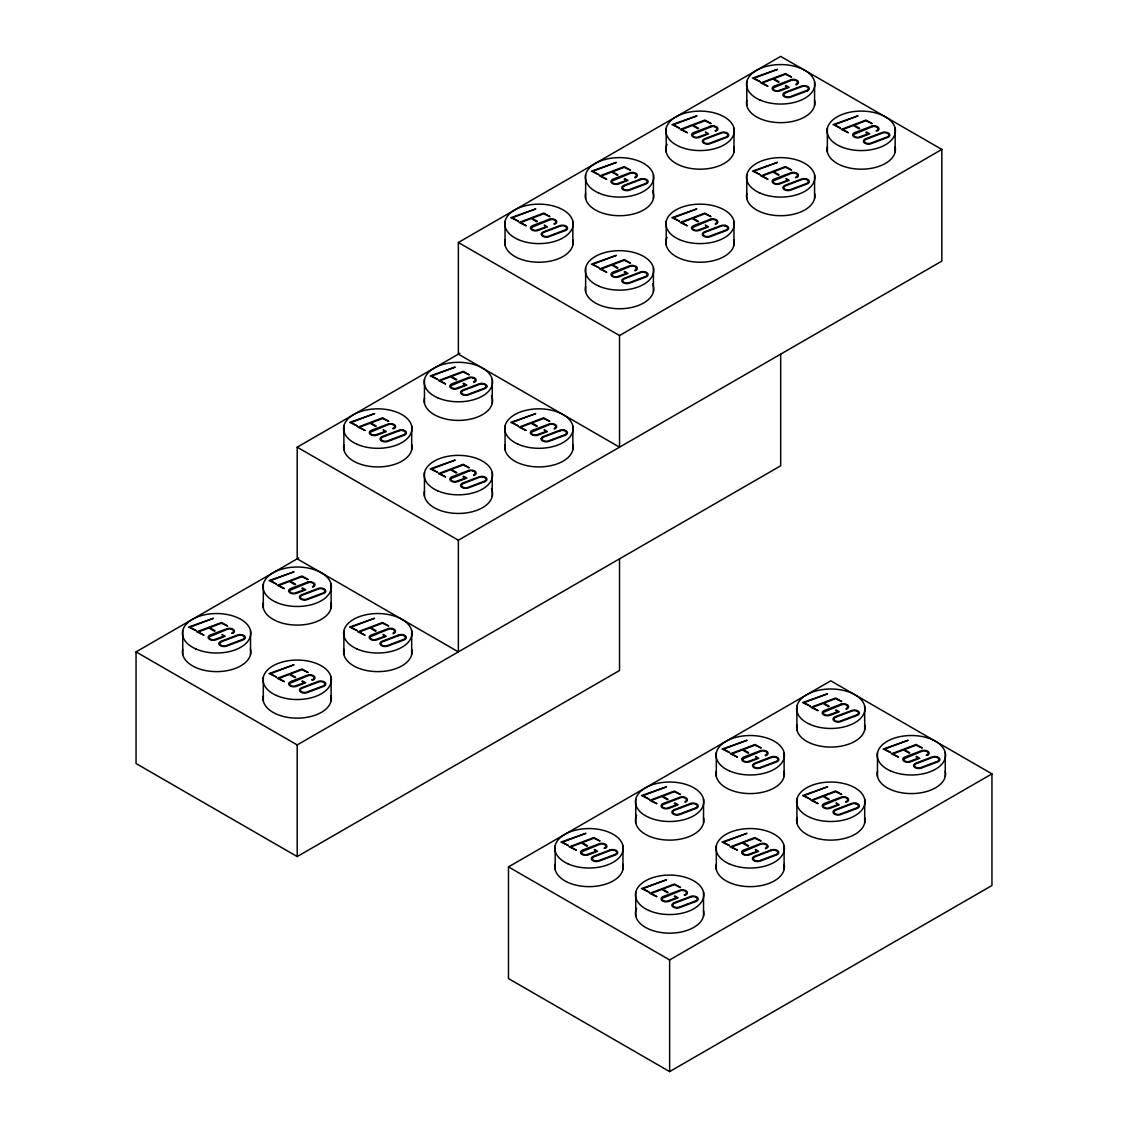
<?xml version="1.0" encoding="UTF-8"?>
<svg xmlns="http://www.w3.org/2000/svg" width="1128" height="1128" viewBox="0 0 1128 1128"><rect width="100%" height="100%" fill="white"/><g stroke="black" fill="none" stroke-linecap="round" stroke-linejoin="round"><path stroke-width="1.5" d="M773.23 180.931L791.814 173.148M742.816 758.862L761.4 751.065A4.16 2.397 0 0 1 764.756 751.121L765.715 751.502A4.075 2.355 0 0 1 767.054 753.321A4.16 2.411 0 0 1 765.151 755.266L765.7 755.732A5.132 2.961 0 0 0 767.942 753.786A5.034 2.905 0 0 0 764.601 750.487A5.146 2.975 0 0 0 760.441 750.712L743.803 757.001A5.146 2.975 0 0 0 741.759 759.088L741.829 759.905A5.104 2.947 0 0 0 749.612 761.795L758.749 758.27L755.52 756.465L757.297 758.227L747.596 761.668A4.131 2.383 0 0 1 744.353 761.245A4.089 2.355 0 0 1 742.816 758.834M903.866 758.862L922.45 751.065A4.16 2.397 0 0 1 925.806 751.121L926.765 751.502A4.075 2.355 0 0 1 928.104 753.321A4.16 2.411 0 0 1 926.201 755.266L927.752 755.238A5.146 2.961 0 0 0 928.993 753.786A5.034 2.905 0 0 0 925.651 750.487A5.146 2.975 0 0 0 921.491 750.712L904.853 757.001A5.146 2.975 0 0 0 902.809 759.088L902.879 759.905A5.104 2.947 0 0 0 910.663 761.795L919.799 758.27L916.627 756.437L915.978 756.86L918.347 758.227L908.646 761.668A4.131 2.383 0 0 1 905.403 761.245A4.089 2.355 0 0 1 903.866 758.834M941.838 149.446L619.526 335.538L619.526 447.181L458.363 354.136L458.363 242.492L780.675 56.4L941.838 149.446L941.838 261.104L458.363 540.227L297.2 447.181L297.2 558.839L458.363 651.885L458.363 540.227M297.2 447.181L459.886 353.261M619.526 558.839L619.526 670.497L297.2 856.575L136.051 763.529L136.051 651.885L298.723 557.965M136.051 651.885L297.2 744.931L780.675 465.793L780.675 354.136M508.474 866.896L830.8 680.818L991.949 773.864L991.949 885.508L669.637 1071.6L508.474 978.554L508.474 866.896L669.637 959.942L991.949 773.864M720.834 132.639L704.788 138.702A5.146 2.975 0 0 0 702.448 140.958A5.09 2.933 0 0 0 704.69 143.608A5.09 2.933 0 0 0 709.836 143.764L726.658 137.433A5.132 2.961 0 0 0 728.716 135.007A4.991 2.89 0 0 0 725.53 132.357A5.132 2.961 0 0 0 720.778 132.582M640.211 179.183L624.151 185.246A5.146 2.975 0 0 0 621.81 187.516A5.09 2.933 0 0 0 624.052 190.167A5.09 2.933 0 0 0 629.198 190.322L646.034 183.991A5.132 2.961 0 0 0 648.092 181.552A4.991 2.89 0 0 0 644.892 178.915A5.132 2.961 0 0 0 640.14 179.14M881.885 132.639L865.839 138.702A5.146 2.975 0 0 0 863.498 140.958A5.09 2.933 0 0 0 865.74 143.608A5.09 2.933 0 0 0 870.886 143.764L887.708 137.433A5.132 2.961 0 0 0 889.766 135.007A4.991 2.89 0 0 0 886.58 132.357A5.132 2.961 0 0 0 881.828 132.582M882.42 133.104L865.81 139.421A4.16 2.397 0 0 0 864.471 141.014A4.033 2.326 0 0 0 864.64 141.888A4.103 2.369 0 0 0 870.435 143.27L887.13 136.996A4.16 2.397 0 0 0 888.709 134.57M479.583 384.352L462.974 390.669A4.16 2.397 0 0 0 461.62 392.262A4.033 2.326 0 0 0 461.803 393.15A4.103 2.369 0 0 0 467.598 394.518L484.293 388.243A4.16 2.397 0 0 0 485.956 386.269M399.058 430.854L382.448 437.156A4.16 2.397 0 0 0 381.095 438.75A4.033 2.326 0 0 0 381.278 439.638A4.103 2.369 0 0 0 387.073 441.006L403.768 434.731A4.16 2.397 0 0 0 405.431 432.757A4.033 2.326 0 0 0 402.851 430.614M560.108 430.854L544.048 436.917A4.174 2.411 0 0 0 542.145 438.75A4.033 2.326 0 0 0 542.328 439.638A4.103 2.369 0 0 0 548.123 441.006L564.818 434.731A4.16 2.397 0 0 0 566.383 432.306A4.033 2.326 0 0 0 563.901 430.614A4.16 2.397 0 0 0 560.052 430.797M317.884 588.576L301.839 594.653A5.146 2.975 0 0 0 299.498 596.909A4.991 2.876 0 0 0 300.104 598.545A5.09 2.933 0 0 0 306.887 599.715L323.722 593.384A5.132 2.961 0 0 0 325.766 590.945A4.991 2.89 0 0 0 322.58 588.308A5.132 2.961 0 0 0 317.828 588.534M318.42 589.056L301.81 595.372A4.16 2.397 0 0 0 300.471 596.952A4.033 2.326 0 0 0 300.64 597.84A4.103 2.369 0 0 0 306.435 599.222L323.13 592.933A4.16 2.397 0 0 0 324.793 590.959A4.033 2.326 0 0 0 322.227 588.83A4.16 2.397 0 0 0 318.364 589.013M398.41 635.078L382.364 641.141A5.146 2.975 0 0 0 380.023 643.397A4.991 2.876 0 0 0 380.235 644.497A5.09 2.933 0 0 0 387.412 646.203L404.247 639.872A5.132 2.961 0 0 0 406.291 637.447A4.991 2.89 0 0 0 403.105 634.796M398.945 635.543L382.9 641.606A4.174 2.411 0 0 0 380.996 643.439A4.033 2.326 0 0 0 381.165 644.328A4.103 2.369 0 0 0 386.96 645.709L403.655 639.421A4.16 2.397 0 0 0 405.234 637.01A4.033 2.326 0 0 0 402.752 635.318M317.884 681.566L301.839 687.629A5.146 2.975 0 0 0 299.498 689.899A5.09 2.933 0 0 0 301.74 692.536A5.09 2.933 0 0 0 306.887 692.705L323.722 686.374A5.132 2.961 0 0 0 325.766 683.935A5.048 2.919 0 0 0 324.864 682.327A4.991 2.89 0 0 0 322.58 681.284A5.132 2.961 0 0 0 317.828 681.509M318.42 682.031L301.81 688.348A4.16 2.397 0 0 0 300.471 689.941A4.033 2.326 0 0 0 300.64 690.829A4.103 2.369 0 0 0 306.435 692.197L323.13 685.923A4.16 2.397 0 0 0 324.709 683.497A4.075 2.355 0 0 0 324.06 682.651A4.033 2.326 0 0 0 322.227 681.805A4.16 2.397 0 0 0 318.364 681.989M690.322 803.601L674.262 809.664A5.146 2.975 0 0 0 671.921 811.934A4.991 2.876 0 0 0 672.542 813.556A5.09 2.933 0 0 0 679.324 814.74L696.145 808.409A5.132 2.961 0 0 0 698.204 805.97A4.991 2.89 0 0 0 695.017 803.319A5.132 2.961 0 0 0 690.251 803.559M690.858 804.081L674.234 810.383A4.16 2.397 0 0 0 672.894 811.977A4.033 2.326 0 0 0 673.078 812.865A4.103 2.369 0 0 0 678.873 814.233L695.567 807.958A4.16 2.397 0 0 0 697.231 805.984A4.033 2.326 0 0 0 694.651 803.841A4.16 2.397 0 0 0 690.801 804.024M609.797 850.089L593.737 856.152A5.146 2.975 0 0 0 591.396 858.422A5.09 2.933 0 0 0 593.638 861.073A5.09 2.933 0 0 0 598.799 861.228L615.62 854.897A5.132 2.961 0 0 0 617.679 852.458A5.048 2.919 0 0 0 616.114 850.413A4.991 2.89 0 0 0 614.492 849.821M770.847 850.089L754.787 856.152A5.146 2.975 0 0 0 752.446 858.422A5.09 2.933 0 0 0 754.702 861.073A5.09 2.933 0 0 0 759.849 861.228L776.67 854.897A5.132 2.961 0 0 0 778.729 852.458A4.991 2.89 0 0 0 775.542 849.821M771.383 850.568L755.323 856.631A4.174 2.411 0 0 0 753.419 858.464A4.033 2.326 0 0 0 753.603 859.353A4.103 2.369 0 0 0 759.398 860.735L776.092 854.446A4.16 2.397 0 0 0 777.657 852.021A4.033 2.326 0 0 0 775.176 850.343M690.322 896.591L674.262 902.654A5.146 2.975 0 0 0 671.921 904.91A4.991 2.876 0 0 0 672.542 906.545A5.09 2.933 0 0 0 679.324 907.716L696.145 901.385A5.132 2.961 0 0 0 698.204 898.96A4.991 2.89 0 0 0 695.017 896.309A5.132 2.961 0 0 0 690.251 896.534M690.858 897.056L674.234 903.373A4.16 2.397 0 0 0 672.894 904.952A4.033 2.326 0 0 0 673.078 905.84A4.103 2.369 0 0 0 678.873 907.222L695.567 900.934A4.16 2.397 0 0 0 697.132 898.522A4.033 2.326 0 0 0 694.651 896.83A4.16 2.397 0 0 0 690.801 897.014M790.841 79.806L774.217 86.095A5.146 2.975 0 0 0 772.172 88.181L772.243 88.999A5.104 2.947 0 0 0 780.012 90.889L789.163 87.364L785.99 85.531L785.342 85.954L787.711 87.321L778.01 90.762A4.131 2.383 0 0 1 775.768 90.649A4.089 2.355 0 0 1 773.216 87.928L791.814 80.159M710.316 126.294L693.692 132.582A5.146 2.975 0 0 0 691.647 134.669L691.718 135.487A5.062 2.919 0 0 0 694.185 137.475A5.104 2.947 0 0 0 699.487 137.39L708.638 133.851L705.409 132.047L707.185 133.809L697.485 137.263A4.131 2.383 0 0 1 694.228 136.826A4.089 2.355 0 0 1 692.846 135.741A4.047 2.341 0 0 1 692.705 134.443L711.289 126.66M629.692 172.852L613.054 179.126A5.146 2.975 0 0 0 611.024 181.227L611.08 182.045A5.104 2.947 0 0 0 618.863 183.934L628 180.395L624.827 178.577L624.193 178.999L626.548 180.367L616.847 183.808A4.131 2.383 0 0 1 614.605 183.695A4.089 2.355 0 0 1 612.772 182.891A4.047 2.341 0 0 1 612.067 180.988L630.651 173.204M549.167 219.34L532.529 225.628A5.146 2.975 0 0 0 530.484 227.715L530.555 228.533A5.104 2.947 0 0 0 538.338 230.422L547.475 226.897L544.246 225.092L546.022 226.855L536.322 230.295A4.131 2.383 0 0 1 534.08 230.182A4.089 2.355 0 0 1 531.542 227.461L550.126 219.692M871.366 126.294L854.742 132.582A5.146 2.975 0 0 0 852.697 134.669L852.768 135.487A5.104 2.947 0 0 0 860.537 137.39L869.688 133.851L866.515 132.018L865.867 132.441L868.236 133.809L858.535 137.263A4.131 2.383 0 0 1 855.278 136.826A4.089 2.355 0 0 1 854.46 136.347A4.047 2.341 0 0 1 853.755 134.443L872.339 126.66M710.217 219.34L693.579 225.628A5.146 2.975 0 0 0 691.549 227.715L691.605 228.533A5.104 2.947 0 0 0 699.388 230.422L708.525 226.897L705.296 225.092L707.073 226.855L697.372 230.295A4.131 2.383 0 0 1 694.129 229.872A4.089 2.355 0 0 1 692.592 227.461L711.176 219.692M629.692 265.827L613.054 272.116A5.146 2.975 0 0 0 611.024 274.203L611.08 275.021A5.104 2.947 0 0 0 618.863 276.924L628 273.385L624.827 271.552L624.193 271.975L626.548 273.343L616.847 276.797A4.131 2.383 0 0 1 614.605 276.684A4.089 2.355 0 0 1 612.772 275.881A4.047 2.341 0 0 1 612.067 273.977L630.651 266.194A4.16 2.397 0 0 1 633.95 266.194M468.529 470.531L451.905 476.806A5.146 2.975 0 0 0 449.861 478.906L449.917 479.724A5.104 2.947 0 0 0 457.7 481.614L466.851 478.075L463.678 476.256L463.03 476.679L465.399 478.046L455.698 481.487A4.131 2.383 0 0 1 453.442 481.374A4.089 2.355 0 0 1 450.904 478.653L469.488 470.884M307.38 582.245L290.742 588.534A5.146 2.975 0 0 0 288.697 590.621L288.768 591.439A5.104 2.947 0 0 0 296.551 593.328L305.688 589.803L302.515 587.97L301.867 588.393L304.236 589.761L294.535 593.201A4.131 2.383 0 0 1 292.293 593.088A4.089 2.355 0 0 1 290.46 592.299A4.047 2.341 0 0 1 289.755 590.395L308.339 582.598M387.905 628.733L371.267 635.022A5.146 2.975 0 0 0 369.223 637.109L369.293 637.926A5.104 2.947 0 0 0 377.076 639.83L386.213 636.291L382.984 634.486L384.761 636.248L375.06 639.689A4.131 2.383 0 0 1 371.817 639.266A4.089 2.355 0 0 1 370.266 636.855L388.864 629.086A4.16 2.397 0 0 1 392.149 629.1M840.966 704.224L824.328 710.499A5.146 2.975 0 0 0 822.284 712.6L822.354 713.404A5.104 2.947 0 0 0 830.137 715.307L839.274 711.768L836.102 709.949L835.453 710.372L837.822 711.726L828.121 715.18A4.131 2.383 0 0 1 825.879 715.067A4.089 2.355 0 0 1 823.341 712.346L841.925 704.577M790.361 190.265L807.183 183.934A5.132 2.961 0 0 0 809.241 181.495A4.991 2.89 0 0 0 806.055 178.844A5.146 2.975 0 0 0 801.359 179.126L785.314 185.189A5.146 2.975 0 0 0 782.973 187.459A4.991 2.876 0 0 0 783.185 188.559A5.09 2.933 0 0 0 790.361 190.265M759.948 768.182L776.783 761.851A5.132 2.961 0 0 0 778.828 759.426A4.991 2.89 0 0 0 775.641 756.775M920.998 768.182L937.833 761.851A5.132 2.961 0 0 0 939.878 759.426A4.991 2.89 0 0 0 936.691 756.775M469.488 377.908L450.904 385.691A4.047 2.341 0 0 0 451.609 387.595A4.089 2.355 0 0 0 453.442 388.399A4.131 2.383 0 0 0 455.698 388.511L465.399 385.057L463.03 383.689L463.678 383.266L466.851 385.099L457.7 388.638A5.104 2.947 0 0 1 449.903 386.721L449.861 385.931A5.146 2.975 0 0 1 451.905 383.83L468.529 377.542A5.132 2.961 0 0 1 472.632 377.274A5.034 2.905 0 0 1 476.03 380.615A5.132 2.961 0 0 1 473.788 382.561L473.689 381.913A4.16 2.397 0 0 0 475.156 380.15A4.075 2.355 0 0 0 473.816 378.331L472.858 377.965M388.963 424.396L370.379 432.179A4.047 2.341 0 0 0 371.084 434.083A4.089 2.355 0 0 0 372.917 434.886A4.131 2.383 0 0 0 375.173 434.999L384.874 431.545L383.097 429.796L386.326 431.587L377.175 435.126A5.104 2.947 0 0 1 369.378 433.208L369.335 432.419A5.146 2.975 0 0 1 371.38 430.318L388.004 424.043A5.146 2.961 0 0 1 392.107 423.761M550.013 424.396L531.429 432.179A4.089 2.355 0 0 0 532.966 434.562A4.131 2.383 0 0 0 536.223 434.999L545.924 431.545L544.147 429.796L547.376 431.587L538.225 435.126A5.104 2.947 0 0 1 530.428 433.208L530.386 432.419A5.146 2.975 0 0 1 532.43 430.318L549.054 424.043A5.132 2.961 0 0 1 553.157 423.761M227.814 629.086L209.23 636.883A4.089 2.355 0 0 0 211.768 639.576A4.131 2.383 0 0 0 214.01 639.689L223.711 636.248L221.934 634.486L225.163 636.291L216.012 639.83A5.104 2.947 0 0 1 208.229 637.912L208.172 637.109A5.146 2.975 0 0 1 210.217 635.022L226.855 628.733A5.146 2.961 0 0 1 230.944 628.451M600.237 844.111L581.653 851.894A4.089 2.355 0 0 0 584.191 854.601A4.131 2.383 0 0 0 586.447 854.714L596.148 851.273L594.357 849.511L597.586 851.302L588.449 854.841A5.104 2.947 0 0 1 580.652 852.923M841.925 797.566L823.341 805.35A4.089 2.355 0 0 0 824.878 807.733A4.131 2.383 0 0 0 828.121 808.17L837.822 804.715L836.045 802.953L839.274 804.757L830.137 808.297A5.104 2.947 0 0 1 822.34 806.379L822.284 805.575A5.146 2.975 0 0 1 824.328 803.488L840.966 797.2A5.146 2.961 0 0 1 845.055 796.918A5.034 2.905 0 0 1 848.467 800.274A5.146 2.961 0 0 1 847.227 801.726L845.506 802.022L846.127 801.557A4.16 2.397 0 0 0 847.579 799.808A4.075 2.355 0 0 0 846.24 797.99L845.281 797.623A4.16 2.397 0 0 0 841.855 797.51M795.169 80.229L796.128 80.596A4.075 2.355 0 0 1 797.468 82.415A4.16 2.397 0 0 1 796.001 84.163L796.001 84.868A5.146 2.975 0 0 0 798.356 82.88A5.034 2.905 0 0 0 795.014 79.58M714.644 126.717L715.603 127.083A4.075 2.355 0 0 1 716.943 128.902A4.16 2.411 0 0 1 715.039 130.848L715.575 131.313A5.132 2.961 0 0 0 717.831 129.368A5.034 2.905 0 0 0 714.489 126.068M795.169 173.204L796.128 173.571A4.075 2.355 0 0 1 797.468 175.39A4.16 2.397 0 0 1 796.001 177.152L795.395 177.604L797.115 177.307A5.146 2.961 0 0 0 798.356 175.855A5.034 2.905 0 0 0 795.014 172.556M634.006 266.25L634.965 266.617A4.075 2.355 0 0 1 636.305 268.436A4.16 2.397 0 0 1 634.852 270.198L634.951 270.847A5.132 2.961 0 0 0 637.193 268.901A5.034 2.905 0 0 0 633.865 265.602A5.132 2.961 0 0 0 629.621 265.785M553.383 424.452L554.341 424.819A4.075 2.355 0 0 1 555.681 426.638A4.16 2.397 0 0 1 554.215 428.4L554.313 429.063A5.132 2.961 0 0 0 556.569 427.103A5.034 2.905 0 0 0 553.228 423.804M472.858 470.94L473.816 471.321A4.075 2.355 0 0 1 475.156 473.14A4.16 2.397 0 0 1 473.689 474.888L473.788 475.551A5.132 2.961 0 0 0 476.044 473.605A5.034 2.905 0 0 0 472.702 470.291A5.132 2.961 0 0 0 468.472 470.475M392.22 629.156L393.178 629.523A4.075 2.355 0 0 1 394.518 631.342A4.16 2.397 0 0 1 393.066 633.09L393.164 633.753A5.132 2.961 0 0 0 395.406 631.807A5.034 2.905 0 0 0 392.065 628.507M231.169 629.156L232.128 629.523A4.075 2.355 0 0 1 233.468 631.342A4.16 2.411 0 0 1 231.564 633.287L233.115 633.259A5.146 2.961 0 0 0 234.356 631.807A5.034 2.905 0 0 0 231.014 628.507M764.657 844.167L765.602 844.548A4.075 2.355 0 0 1 766.941 846.367A4.16 2.397 0 0 1 765.489 848.115L765.588 848.778A5.132 2.961 0 0 0 767.844 846.832M603.607 844.167L604.552 844.548A4.075 2.355 0 0 1 605.891 846.367A4.16 2.411 0 0 1 604.002 848.312L605.539 848.284A5.146 2.961 0 0 0 606.793 846.832A5.034 2.905 0 0 0 603.452 843.518M458.363 242.492L619.526 335.538M580.666 852.951L580.61 852.134A5.146 2.975 0 0 1 582.64 850.033L599.278 843.758A5.146 2.961 0 0 1 603.367 843.476M945.264 752.672L945.264 776.431M895.153 128.254L895.153 152.026M877.471 752.672L877.471 776.431M864.683 706.156L864.683 729.915M864.683 799.202L864.683 822.961M827.36 128.254L827.36 152.026M814.571 81.738L814.571 105.496M814.571 174.784L814.571 198.542M796.904 706.156L796.904 729.915M796.904 799.202L796.904 822.961M784.115 752.672L784.115 776.431M784.115 845.718L784.115 869.476M746.778 81.738L746.778 105.496M746.778 174.784L746.778 198.542M733.99 128.254L733.99 152.026M733.99 221.299L733.99 245.058M716.322 752.672L716.322 776.431M716.322 845.718L716.322 869.476M703.534 799.202L703.534 822.961M703.534 892.234L703.534 916.006M669.637 959.942L669.637 1071.6M666.211 128.254L666.211 152.026M666.211 221.299L666.211 245.058M653.422 174.784L653.422 198.542M653.422 267.829L653.422 291.588M635.741 799.202L635.741 822.961M635.741 892.234L635.741 916.006M622.952 845.718L622.952 869.476M585.629 174.784L585.629 198.542M585.629 267.829L585.629 291.588M572.841 221.299L572.841 245.058M572.841 426.003L572.841 449.762M555.159 845.718L555.159 869.476M505.048 221.299L505.048 245.058M505.048 426.003L505.048 449.762M492.259 379.473L492.259 403.246M492.259 472.519L492.259 496.278M424.466 379.473L424.466 403.246M424.466 472.519L424.466 496.278M411.678 426.003L411.678 449.762M411.678 630.693L411.678 654.451M343.885 426.003L343.885 449.762M343.885 630.693L343.885 654.466M331.096 584.177L331.096 607.936M331.096 677.223L331.096 700.981M297.2 744.931L297.2 856.575M263.317 584.177L263.317 607.936M263.317 677.223L263.317 700.981M250.529 630.693L250.529 654.451M182.736 630.693L182.736 654.466M771.326 850.526A4.16 2.397 0 0 1 775.105 850.286M764.587 844.125A4.16 2.397 0 0 0 761.217 844.068L742.703 851.894A4.089 2.355 0 0 0 744.24 854.291A4.131 2.383 0 0 0 747.497 854.714L757.198 851.273L755.407 849.511L758.636 851.302L749.5 854.841A5.104 2.947 0 0 1 741.702 852.923L741.66 852.134A5.146 2.975 0 0 1 743.69 850.033L760.328 843.758A5.132 2.961 0 0 1 764.431 843.476M770.776 850.047A5.132 2.961 0 0 1 775.458 849.765M936.621 756.719A5.132 2.961 0 0 0 931.94 757.001L915.95 763.12A5.146 2.975 0 0 0 913.61 765.376A4.991 2.876 0 0 0 913.835 766.476A5.09 2.933 0 0 0 920.998 768.182M936.268 757.255A4.16 2.397 0 0 0 932.475 757.48L915.922 763.839A4.16 2.397 0 0 0 914.582 765.418A4.033 2.326 0 0 0 914.766 766.307A4.103 2.369 0 0 0 920.547 767.689L937.241 761.4A4.16 2.397 0 0 0 938.82 758.989A4.033 2.326 0 0 0 936.339 757.297M764.502 843.518A5.034 2.905 0 0 1 767.83 846.832M775.57 756.719A5.132 2.961 0 0 0 770.889 757.001L754.9 763.12A5.146 2.975 0 0 0 752.559 765.376A4.991 2.876 0 0 0 752.785 766.476A5.09 2.933 0 0 0 759.948 768.182M775.288 757.297A4.033 2.326 0 0 1 777.855 759.412A4.16 2.397 0 0 1 776.191 761.4L759.511 767.689A4.103 2.369 0 0 1 753.701 766.307A4.033 2.326 0 0 1 753.532 765.418A4.16 2.397 0 0 1 754.872 763.839L771.481 757.522A4.16 2.397 0 0 1 775.218 757.255M841.855 704.535A4.16 2.397 0 0 1 845.21 704.591L846.24 705.014A4.075 2.355 0 0 1 847.579 706.819A4.16 2.397 0 0 1 846.127 708.581L846.113 709.286A5.146 2.975 0 0 0 848.467 707.298A5.034 2.905 0 0 0 845.126 703.985A5.146 2.975 0 0 0 840.882 704.168M855.743 803.742A4.16 2.397 0 0 0 851.95 803.968L835.961 810.073A4.174 2.411 0 0 0 834.057 811.92A4.033 2.326 0 0 0 834.241 812.794A4.103 2.369 0 0 0 840.022 814.176L856.716 807.902A4.16 2.397 0 0 0 858.295 805.477A4.075 2.355 0 0 0 857.125 804.264A4.033 2.326 0 0 0 855.814 803.785M856.096 803.206A5.132 2.961 0 0 0 851.414 803.488L835.425 809.608A5.146 2.975 0 0 0 833.084 811.864A5.09 2.933 0 0 0 835.326 814.515A5.09 2.933 0 0 0 840.473 814.67L857.308 808.339A5.132 2.961 0 0 0 859.353 805.914A5.048 2.919 0 0 0 858.45 804.306A4.991 2.89 0 0 0 856.166 803.263M614.055 850.286A4.16 2.397 0 0 0 610.276 850.526L593.709 856.885A4.16 2.397 0 0 0 592.369 858.464A4.033 2.326 0 0 0 592.553 859.353A4.103 2.369 0 0 0 598.348 860.735L615.028 854.446A4.16 2.397 0 0 0 616.706 852.472A4.075 2.355 0 0 0 615.973 851.175A4.033 2.326 0 0 0 614.125 850.343M609.726 850.047A5.132 2.961 0 0 1 614.407 849.765M600.166 844.054A4.16 2.411 0 0 1 603.536 844.111M622.952 864.33A34.192 19.74 0 0 1 589.056 886.636A34.192 19.74 0 0 1 555.159 864.33M864.683 724.754A34.192 19.74 0 0 1 830.8 747.074A34.192 19.74 0 0 1 796.904 724.754M784.115 864.33A34.192 19.74 0 0 1 750.219 886.636A34.192 19.74 0 0 1 716.322 864.33M703.534 910.846A34.192 19.74 0 0 1 667.395 933.124A34.192 19.74 0 0 1 636.615 908.322M703.534 817.8A34.192 19.74 0 0 1 667.395 840.078A34.192 19.74 0 0 1 636.615 815.276M784.115 771.284A34.192 19.74 0 0 1 750.219 793.59A34.192 19.74 0 0 1 716.322 771.284M864.683 817.8A34.192 19.74 0 0 1 830.8 840.12A34.192 19.74 0 0 1 796.904 817.8M945.264 771.284A34.192 19.74 0 0 1 911.368 793.59A34.192 19.74 0 0 1 877.471 771.284M724.994 225.882A4.16 2.397 0 0 0 721.215 226.108L705.211 232.213A4.174 2.411 0 0 0 703.308 234.046A4.033 2.326 0 0 0 703.491 234.934A4.103 2.369 0 0 0 709.286 236.316L725.967 230.027A4.16 2.397 0 0 0 727.546 227.616A4.033 2.326 0 0 0 725.064 225.924M711.105 219.65A4.16 2.397 0 0 1 714.475 219.706L715.49 220.129A4.075 2.355 0 0 1 716.83 221.948A4.16 2.397 0 0 1 715.378 223.696L715.476 224.359A5.132 2.961 0 0 0 717.718 222.413A5.034 2.905 0 0 0 714.391 219.114A5.132 2.961 0 0 0 710.146 219.283M725.417 225.403A4.991 2.89 0 0 1 728.603 228.025A5.132 2.961 0 0 1 726.559 230.479L709.738 236.824A5.09 2.933 0 0 1 704.577 236.654A5.09 2.933 0 0 1 702.321 233.975A5.146 2.975 0 0 1 704.676 231.748L720.736 225.685A5.132 2.961 0 0 1 725.346 225.346M882.364 133.062A4.16 2.397 0 0 1 886.157 132.836A4.033 2.326 0 0 1 888.695 134.556M644.469 272.37A4.16 2.397 0 0 0 640.69 272.595L624.122 278.954A4.16 2.397 0 0 0 622.783 280.548A4.033 2.326 0 0 0 622.966 281.422A4.103 2.369 0 0 0 628.761 282.804L645.442 276.529A4.16 2.397 0 0 0 647.021 274.104A4.033 2.326 0 0 0 644.539 272.412M872.254 126.604A4.16 2.411 0 0 1 875.624 126.66L876.653 127.083A4.075 2.355 0 0 1 877.993 128.902A4.16 2.411 0 0 1 876.089 130.848L877.64 130.82A5.146 2.961 0 0 0 878.881 129.368A5.034 2.905 0 0 0 875.539 126.068M791.743 80.116A4.16 2.397 0 0 1 795.099 80.173M871.31 126.237A5.146 2.961 0 0 1 875.469 126.012M790.77 79.75A5.146 2.975 0 0 1 794.944 79.524M644.821 271.834A5.132 2.961 0 0 0 640.14 272.116L624.151 278.235A5.146 2.975 0 0 0 621.81 280.505A5.09 2.933 0 0 0 624.052 283.142A5.09 2.933 0 0 0 629.198 283.297L646.034 276.98A5.132 2.961 0 0 0 648.092 274.541A4.991 2.89 0 0 0 644.892 271.89M710.259 126.251A5.132 2.961 0 0 1 714.419 126.026M711.204 126.604A4.16 2.411 0 0 1 714.574 126.66M773.216 180.917A4.089 2.355 0 0 0 774.753 183.314A4.131 2.383 0 0 0 778.01 183.751L787.711 180.297L785.934 178.548L789.163 180.339L780.012 183.878A5.104 2.947 0 0 1 772.229 181.96L772.172 181.171A5.146 2.975 0 0 1 774.217 179.07L790.841 172.795A5.146 2.961 0 0 1 794.944 172.513M791.743 173.092A4.16 2.397 0 0 1 795.099 173.148M629.621 172.795A5.132 2.961 0 0 1 633.781 172.57A5.034 2.905 0 0 1 637.193 175.926A5.132 2.961 0 0 1 634.951 177.871L634.852 177.209A4.16 2.397 0 0 0 636.305 175.46A4.075 2.355 0 0 0 634.965 173.642L634.006 173.261A4.16 2.397 0 0 0 630.58 173.162M550.055 219.65A4.16 2.411 0 0 1 553.411 219.706L554.44 220.129A4.075 2.355 0 0 1 555.78 221.948A4.16 2.411 0 0 1 553.876 223.894L555.427 223.866A5.146 2.961 0 0 0 556.668 222.413A5.034 2.905 0 0 0 553.34 219.114A5.146 2.961 0 0 0 549.096 219.283M572.841 239.911A34.192 19.74 0 0 1 538.944 262.232A34.192 19.74 0 0 1 505.048 239.911M814.571 100.35A34.192 19.74 0 0 1 780.675 122.656A34.192 19.74 0 0 1 746.778 100.35M733.99 239.911A34.192 19.74 0 0 1 697.865 262.189A34.192 19.74 0 0 1 667.071 237.373M652.548 283.903A34.192 19.74 0 0 1 621.754 308.705A34.192 19.74 0 0 1 585.629 286.427M652.548 190.858A34.192 19.74 0 0 1 621.754 215.659A34.192 19.74 0 0 1 585.629 193.396M733.99 146.866A34.192 19.74 0 0 1 697.865 169.144A34.192 19.74 0 0 1 667.071 144.342M814.571 193.396A34.192 19.74 0 0 1 780.675 215.702A34.192 19.74 0 0 1 746.778 193.396M895.153 146.866A34.192 19.74 0 0 1 861.256 169.186A34.192 19.74 0 0 1 827.36 146.866M549.942 424.339A4.16 2.397 0 0 1 553.312 424.41M564.268 430.092A4.991 2.89 0 0 1 567.44 432.729A5.132 2.961 0 0 1 565.396 435.182L548.575 441.513A5.09 2.933 0 0 1 543.428 441.344A5.09 2.933 0 0 1 541.172 438.679M564.197 430.05A5.132 2.961 0 0 0 559.502 430.332L543.527 436.437A5.146 2.975 0 0 0 541.172 438.707M479.527 384.31A4.16 2.397 0 0 1 483.32 384.084M483.32 477.059A4.16 2.397 0 0 0 479.527 477.299L462.974 483.658A4.16 2.397 0 0 0 461.62 485.237A4.033 2.326 0 0 0 461.803 486.126A4.103 2.369 0 0 0 467.598 487.507L484.293 481.219A4.16 2.397 0 0 0 485.858 478.794A4.033 2.326 0 0 0 483.376 477.116M483.376 384.126A4.033 2.326 0 0 1 485.942 386.255M486.929 386.255A5.132 2.961 0 0 1 484.871 388.695L468.049 395.026A5.09 2.933 0 0 1 462.903 394.856A5.09 2.933 0 0 1 460.647 392.177A5.146 2.975 0 0 1 463.002 389.95L479.047 383.887A5.146 2.975 0 0 1 483.743 383.605A4.991 2.89 0 0 1 486.915 386.227M469.417 377.852A4.16 2.397 0 0 1 472.787 377.908M469.417 470.841A4.16 2.397 0 0 1 472.787 470.898M399.002 430.797A4.16 2.397 0 0 1 402.781 430.572M403.218 430.092A4.991 2.89 0 0 1 406.39 432.729A5.132 2.961 0 0 1 404.346 435.182L387.524 441.513A5.09 2.933 0 0 1 382.378 441.344A5.09 2.933 0 0 1 380.108 438.679A5.146 2.975 0 0 1 382.477 436.437L398.522 430.374A5.132 2.961 0 0 1 403.147 430.05M388.892 424.339A4.16 2.411 0 0 1 392.262 424.396L393.291 424.819A4.075 2.355 0 0 1 394.631 426.638A4.16 2.411 0 0 1 392.727 428.584L394.264 428.569A5.146 2.961 0 0 0 395.519 427.103A5.034 2.905 0 0 0 392.177 423.804M411.678 444.601A34.192 19.74 0 0 1 377.781 466.921A34.192 19.74 0 0 1 343.885 444.615M572.841 444.601A34.192 19.74 0 0 1 538.944 466.921A34.192 19.74 0 0 1 505.048 444.615M491.385 488.593A34.192 19.74 0 0 1 460.605 513.409A34.192 19.74 0 0 1 424.466 491.131M491.385 395.547A34.192 19.74 0 0 1 460.605 420.363A34.192 19.74 0 0 1 424.466 398.085M398.889 635.501A4.16 2.397 0 0 1 402.682 635.275M398.353 635.022A5.132 2.961 0 0 1 403.034 634.74M387.835 628.691A5.132 2.961 0 0 1 391.994 628.451M311.539 582.02A5.034 2.905 0 0 1 314.881 585.319A5.132 2.961 0 0 1 312.639 587.265L312.541 586.602A4.16 2.397 0 0 0 313.993 584.854A4.075 2.355 0 0 0 312.653 583.035L311.695 582.654A4.16 2.397 0 0 0 308.268 582.556M307.309 582.189A5.132 2.961 0 0 1 311.469 581.963M227.743 629.043A4.16 2.411 0 0 1 231.099 629.1M218.959 643.369A5.09 2.933 0 0 0 221.215 646.048A5.09 2.933 0 0 0 226.361 646.203L243.197 639.872A5.132 2.961 0 0 0 245.241 637.447A4.991 2.89 0 0 0 242.055 634.796A5.146 2.975 0 0 0 237.359 635.078L221.314 641.141A5.146 2.975 0 0 0 218.973 643.397M250.529 649.305A34.192 19.74 0 0 1 216.632 671.625A34.192 19.74 0 0 1 182.736 649.305M411.678 649.305A34.192 19.74 0 0 1 377.781 671.625A34.192 19.74 0 0 1 343.885 649.305M331.096 695.821A34.192 19.74 0 0 1 297.2 718.141A34.192 19.74 0 0 1 263.317 695.821M331.096 602.789A34.192 19.74 0 0 1 297.2 625.095A34.192 19.74 0 0 1 263.317 602.789M311.948 679.831L312.625 680.24A5.132 2.961 0 0 0 314.881 678.295A5.034 2.905 0 0 0 311.539 674.995A5.146 2.975 0 0 0 307.38 675.221L290.742 681.509A5.146 2.975 0 0 0 288.697 683.61L288.768 684.414A5.104 2.947 0 0 0 296.551 686.317L305.688 682.778L302.515 680.945L301.867 681.368L304.236 682.736L294.535 686.191A4.131 2.383 0 0 1 292.293 686.078A4.089 2.355 0 0 1 290.46 685.274A4.047 2.341 0 0 1 289.755 683.371L308.339 675.587A4.16 2.397 0 0 1 311.695 675.644L312.653 676.01A4.075 2.355 0 0 1 313.993 677.829A4.16 2.397 0 0 1 312.541 679.592L311.948 679.831M684.386 894.856L685.063 895.265A5.132 2.961 0 0 0 687.319 893.32A5.034 2.905 0 0 0 683.977 890.02A5.146 2.975 0 0 0 679.803 890.246L663.165 896.534A5.146 2.975 0 0 0 661.135 898.621L661.191 899.439A5.062 2.919 0 0 0 664.97 901.723A5.104 2.947 0 0 0 668.974 901.328L678.111 897.803L674.953 895.97L674.304 896.393L676.673 897.761L666.972 901.201A4.131 2.383 0 0 1 664.716 901.089A4.089 2.355 0 0 1 662.178 898.367L680.762 890.598A4.16 2.397 0 0 1 684.132 890.669L685.077 891.035A4.075 2.355 0 0 1 686.416 892.854A4.16 2.397 0 0 1 684.964 894.603L684.386 894.856M662.573 804.8L662.178 805.406A4.089 2.355 0 0 0 664.716 808.113A4.131 2.383 0 0 0 666.972 808.226L676.673 804.772L674.304 803.404L674.953 802.981L678.111 804.814L668.974 808.353A5.104 2.947 0 0 1 661.177 806.435L661.135 805.646A5.146 2.975 0 0 1 663.165 803.545L679.803 797.27A5.146 2.975 0 0 1 683.977 797.045A5.034 2.905 0 0 1 687.304 800.33A5.132 2.961 0 0 1 685.063 802.29L684.964 801.627A4.16 2.397 0 0 0 686.416 799.865A4.075 2.355 0 0 0 685.077 798.046L684.132 797.679A4.16 2.397 0 0 0 680.762 797.623L662.573 804.8M518.288 221.173L510.829 217.676L535.814 208.892L512.366 217.76L518.288 221.173M598.813 174.685L591.354 171.174L616.339 162.404L592.891 171.273L598.813 174.685M679.437 128.127L671.992 124.63L696.977 115.846L673.529 124.715L679.437 128.127M759.962 81.639L752.517 78.142L777.502 69.358L754.054 78.227L759.962 81.639M526.085 225.699L519.091 222.456L543.809 213.093L549.928 216.632L543.682 213.812L532.007 218.24L537.436 221.384L536.745 221.779L531.175 218.55L520.628 222.54L526.085 225.699M606.61 179.197L599.617 175.968L624.334 166.606L630.453 170.145L624.207 167.325L612.532 171.752L617.961 174.882L617.27 175.291L611.7 172.062L601.154 176.053L606.61 179.197M687.234 132.653L680.254 129.41L704.972 120.047L711.091 123.587L704.845 120.781L693.156 125.194L698.599 128.338L697.908 128.733L692.324 125.518L681.791 129.508L687.234 132.653M767.759 86.151L760.78 82.922L785.497 73.56L791.616 77.099L785.37 74.279L773.681 78.706L779.124 81.836L778.433 82.245L772.849 79.016L762.316 83.007L767.759 86.151M598.813 267.66L591.354 264.163L616.339 255.379L592.891 264.248L598.813 267.66M679.338 221.173L671.879 217.676L696.864 208.892L673.416 217.76L679.338 221.173M759.962 174.628L752.517 171.118L777.502 162.333L754.054 171.202L759.962 174.628M840.487 128.127L833.042 124.63L858.027 115.846L834.579 124.715L840.487 128.127M606.61 272.186L599.617 268.943L624.334 259.581L630.453 263.12L624.207 260.314L612.532 264.727L617.961 267.872L617.27 268.267L611.7 265.052L601.154 269.042L606.61 272.186M687.135 225.699L680.142 222.456L704.859 213.093L710.978 216.632L704.732 213.812L693.057 218.24L698.486 221.384L697.795 221.779L692.225 218.55L681.679 222.54L687.135 225.699M767.759 179.14L760.78 175.897L785.497 166.549L791.616 170.074L785.37 167.268L773.681 171.682L779.124 174.826L778.433 175.221L772.849 172.006L762.316 175.996L767.759 179.14M848.284 132.653L841.305 129.41L866.022 120.047L872.141 123.587L865.895 120.781L854.206 125.194L859.649 128.338L858.958 128.733L853.374 125.518L842.842 129.508L848.284 132.653M357.125 425.876L349.68 422.365L374.665 413.595L351.217 422.464L357.125 425.876M437.65 379.389L430.205 375.878L455.19 367.094L431.742 375.962L437.65 379.389M364.922 430.388L357.943 427.145L382.66 417.797L388.779 421.322L382.533 418.516L370.844 422.944L376.273 426.074L375.596 426.469L370.012 423.254L359.479 427.244L364.922 430.388M445.447 383.901L438.468 380.658L463.185 371.309L469.304 374.834L463.058 372.029L451.369 376.442L456.798 379.586L456.121 379.981L450.537 376.766L440.005 380.756L445.447 383.901M437.65 472.364L430.205 468.853L455.19 460.083L431.742 468.952L437.65 472.364M518.175 425.876L510.73 422.365L535.715 413.595L512.267 422.464L518.175 425.876M445.447 476.876L438.468 473.647L463.185 464.285L469.304 467.824L463.058 465.004L451.369 469.431L456.798 472.561L456.121 472.97L450.537 469.741L440.005 473.732L445.447 476.876M525.972 430.388L518.993 427.145L543.71 417.797L549.829 421.322L543.583 418.516L531.894 422.944L537.337 426.074L536.646 426.469L531.062 423.254L520.53 427.244L525.972 430.388M195.962 630.566L188.517 627.069L213.502 618.285L190.054 627.154L195.962 630.566M276.487 584.078L269.042 580.567L294.027 571.797L270.579 580.666L276.487 584.078M203.759 635.092L196.78 631.849L221.497 622.487L227.616 626.026L221.37 623.22L209.695 627.633L215.124 630.778L214.433 631.172L208.849 627.958L198.316 631.934L203.759 635.092M284.284 588.59L277.305 585.361L302.022 575.999L308.141 579.538L301.895 576.718L290.22 581.146L295.649 584.276L294.958 584.685L289.374 581.456L278.842 585.446L284.284 588.59M276.487 677.068L269.042 673.557L294.027 664.773L270.579 673.642L276.487 677.068M357.026 630.566L349.567 627.069L374.552 618.285L351.104 627.154L357.026 630.566M284.284 681.58L277.305 678.337L302.022 668.989L308.141 672.514L301.895 669.708L290.22 674.121L295.649 677.265L294.958 677.66L289.374 674.445L278.842 678.436L284.284 681.58M364.823 635.092L357.83 631.849L382.547 622.487L388.666 626.026L382.42 623.206L370.745 627.633L376.174 630.778L375.483 631.172L369.899 627.958L359.367 631.934L364.823 635.092M568.399 845.591L560.94 842.08L585.94 833.31L562.491 842.179L568.399 845.591M648.924 799.103L641.479 795.592L666.465 786.822L643.016 795.691L648.924 799.103M729.562 752.545L722.103 749.048L747.088 740.264L723.64 749.133L729.562 752.545M810.087 706.058L802.628 702.547L827.614 693.776L804.165 702.645L810.087 706.058M576.196 850.103L569.203 846.874L593.934 837.512L600.054 841.051L593.793 838.231L582.119 842.658L587.547 845.788L586.856 846.197L581.287 842.968L570.74 846.959L576.196 850.103M656.722 803.615L649.728 800.372L674.459 791.024L680.579 794.549L674.318 791.743L662.644 796.171L668.072 799.301L667.381 799.696L661.812 796.481L651.265 800.471L656.722 803.615M737.36 757.057L730.366 753.828L755.083 744.466L761.203 748.005L754.956 745.185L743.281 749.612L748.71 752.743L748.019 753.151L742.45 749.923L731.903 753.913L737.36 757.057M817.885 710.569L810.891 707.341L835.608 697.978L841.728 701.517L835.481 698.697L823.807 703.125L829.235 706.255L828.544 706.65L822.975 703.435L812.428 707.425L817.885 710.569M648.924 892.079L641.479 888.582L666.465 879.798L643.016 888.667L648.924 892.079M729.449 845.591L722.005 842.08L746.99 833.31L723.541 842.179L729.449 845.591M810.087 799.033L802.628 795.536L827.614 786.752L804.165 795.621L810.087 799.033M890.612 752.545L883.154 749.048L908.139 740.264L884.69 749.133L890.612 752.545M656.722 896.605L649.728 893.362L674.459 884L680.579 887.539L674.318 884.719L662.644 889.146L668.072 892.29L667.381 892.685L661.812 889.456L651.265 893.446L656.722 896.605M737.247 850.103L730.253 846.874L754.985 837.512L761.104 841.051L754.843 838.231L743.169 842.658L748.597 845.788L747.906 846.197L742.337 842.968L731.79 846.959L737.247 850.103M817.885 803.559L810.891 800.316L835.608 790.954L841.728 794.493L835.481 791.687L823.807 796.1L829.235 799.244L828.544 799.639L822.975 796.424L812.428 800.415L817.885 803.559M898.41 757.057L891.416 753.828L916.133 744.466L922.253 748.005L916.006 745.185L904.332 749.612L909.76 752.743L909.069 753.151L903.5 749.923L892.953 753.913L898.41 757.057M785.849 92.679L785.285 92.933A4.16 2.397 0 0 0 783.946 94.512A4.033 2.326 0 0 0 784.115 95.401A4.103 2.369 0 0 0 789.91 96.782L806.605 90.494A4.16 2.397 0 0 0 808.184 88.083A4.033 2.326 0 0 0 805.688 86.391A4.174 2.411 0 0 0 801.895 86.616L785.849 92.679M705.324 139.167L704.76 139.421A4.16 2.397 0 0 0 703.421 141.014A4.033 2.326 0 0 0 703.59 141.888A4.103 2.369 0 0 0 709.385 143.27L726.08 136.996A4.16 2.397 0 0 0 727.743 135.022A4.033 2.326 0 0 0 725.163 132.878A4.16 2.397 0 0 0 721.314 133.062L705.324 139.167M624.686 185.725L624.122 185.979A4.16 2.397 0 0 0 622.783 187.558A4.033 2.326 0 0 0 622.966 188.446A4.103 2.369 0 0 0 628.761 189.828L645.442 183.54A4.16 2.397 0 0 0 647.105 181.566A4.033 2.326 0 0 0 644.539 179.437A4.16 2.397 0 0 0 640.69 179.62L624.686 185.725M544.161 232.213L543.597 232.467A4.16 2.397 0 0 0 542.258 234.046A4.033 2.326 0 0 0 542.441 234.934A4.103 2.369 0 0 0 548.236 236.316L564.916 230.027A4.16 2.397 0 0 0 566.58 228.053A4.033 2.326 0 0 0 564.014 225.924A4.174 2.411 0 0 0 560.207 226.15L544.161 232.213M221.849 641.606L221.285 641.86A4.16 2.397 0 0 0 219.946 643.439A4.033 2.326 0 0 0 220.115 644.328A4.103 2.369 0 0 0 225.91 645.709L242.605 639.421A4.16 2.397 0 0 0 244.268 637.461A4.033 2.326 0 0 0 241.702 635.318A4.174 2.411 0 0 0 237.895 635.543L221.849 641.606M835.961 717.098L835.397 717.352A4.16 2.397 0 0 0 834.057 718.931A4.033 2.326 0 0 0 834.241 719.819A4.103 2.369 0 0 0 840.022 721.187L856.716 714.912A4.16 2.397 0 0 0 858.295 712.487A4.075 2.355 0 0 0 857.125 711.289A4.033 2.326 0 0 0 855.814 710.809A4.174 2.411 0 0 0 852.007 711.035L835.961 717.098M807.183 90.945L790.361 97.276A5.09 2.933 0 0 1 785.215 97.121A5.09 2.933 0 0 1 782.959 94.442A5.146 2.975 0 0 1 785.314 92.214L801.359 86.151A5.146 2.975 0 0 1 806.055 85.869A4.991 2.89 0 0 1 809.227 88.492A5.132 2.961 0 0 1 807.197 90.945M565.509 230.479L548.687 236.824A5.09 2.933 0 0 1 543.527 236.654A5.09 2.933 0 0 1 541.271 233.975A5.146 2.975 0 0 1 543.625 231.748L559.685 225.685A5.146 2.975 0 0 1 564.367 225.403A4.991 2.89 0 0 1 567.553 228.025A5.132 2.961 0 0 1 565.509 230.479M484.871 481.67L468.049 488.001A5.09 2.933 0 0 1 462.903 487.846A5.09 2.933 0 0 1 460.647 485.167A5.146 2.975 0 0 1 463.002 482.925L479.047 476.862A5.146 2.975 0 0 1 483.743 476.594A4.991 2.89 0 0 1 486.915 479.217A5.132 2.961 0 0 1 484.871 481.67M857.308 715.364L840.473 721.694A5.09 2.933 0 0 1 835.326 721.525A5.09 2.933 0 0 1 833.07 718.86A5.146 2.975 0 0 1 835.425 716.618L851.471 710.555A5.146 2.975 0 0 1 856.166 710.287A4.991 2.89 0 0 1 857.802 710.88A5.048 2.919 0 0 1 859.353 712.924A5.132 2.961 0 0 1 857.308 715.364M806.605 183.483L789.91 189.758A4.103 2.369 0 0 1 784.115 188.39A4.033 2.326 0 0 1 783.946 187.502A4.174 2.411 0 0 1 785.849 185.669L801.895 179.592A4.174 2.411 0 0 1 805.702 179.366A4.033 2.326 0 0 1 808.17 181.044A4.16 2.397 0 0 1 806.605 183.483M648.826 817.433A34.192 19.74 0 0 0 703.534 804.349A34.192 19.74 0 0 0 656.552 783.537A34.192 19.74 0 0 0 648.826 817.433M568.244 863.949A34.192 19.74 0 0 0 622.952 850.865A34.192 19.74 0 0 0 575.971 830.053A34.192 19.74 0 0 0 568.244 863.949M648.826 910.479A34.192 19.74 0 0 0 703.534 897.394A34.192 19.74 0 0 0 656.552 876.583A34.192 19.74 0 0 0 648.826 910.479M809.989 724.387A34.192 19.74 0 0 0 864.683 711.303A34.192 19.74 0 0 0 817.715 690.491A34.192 19.74 0 0 0 809.989 724.387M729.407 770.903A34.192 19.74 0 0 0 784.115 757.833A34.192 19.74 0 0 0 737.134 737.021A34.192 19.74 0 0 0 729.407 770.903M890.556 770.903A34.192 19.74 0 0 0 945.264 757.833A34.192 19.74 0 0 0 898.283 737.021A34.192 19.74 0 0 0 890.556 770.903M809.989 817.433A34.192 19.74 0 0 0 864.683 804.349A34.192 19.74 0 0 0 817.715 783.537A34.192 19.74 0 0 0 809.989 817.433M729.407 863.949A34.192 19.74 0 0 0 784.115 850.865A34.192 19.74 0 0 0 737.134 830.053A34.192 19.74 0 0 0 729.407 863.949M598.714 193.015A34.192 19.74 0 0 0 653.422 179.93A34.192 19.74 0 0 0 606.441 159.118A34.192 19.74 0 0 0 598.714 193.015M518.133 239.531A34.192 19.74 0 0 0 572.841 226.46A34.192 19.74 0 0 0 525.859 205.648A34.192 19.74 0 0 0 518.133 239.531M598.714 286.061A34.192 19.74 0 0 0 653.422 272.976A34.192 19.74 0 0 0 606.441 252.164A34.192 19.74 0 0 0 598.714 286.061M759.863 99.969A34.192 19.74 0 0 0 814.571 86.884A34.192 19.74 0 0 0 767.59 66.073A34.192 19.74 0 0 0 759.863 99.969M679.296 146.499A34.192 19.74 0 0 0 733.99 133.414A34.192 19.74 0 0 0 687.022 112.603A34.192 19.74 0 0 0 679.296 146.499M840.445 146.499A34.192 19.74 0 0 0 895.153 133.414A34.192 19.74 0 0 0 848.171 112.603A34.192 19.74 0 0 0 840.445 146.499M759.863 193.015A34.192 19.74 0 0 0 814.571 179.93A34.192 19.74 0 0 0 767.59 159.118A34.192 19.74 0 0 0 759.863 193.015M679.296 239.531A34.192 19.74 0 0 0 733.99 226.46A34.192 19.74 0 0 0 687.022 205.648A34.192 19.74 0 0 0 679.296 239.531M437.551 397.719A34.192 19.74 0 0 0 492.259 384.634A34.192 19.74 0 0 0 445.278 363.822A34.192 19.74 0 0 0 437.551 397.719M356.97 444.235A34.192 19.74 0 0 0 411.678 431.15A34.192 19.74 0 0 0 364.696 410.338A34.192 19.74 0 0 0 356.97 444.235M437.551 490.75A34.192 19.74 0 0 0 492.259 477.68A34.192 19.74 0 0 0 445.278 456.868A34.192 19.74 0 0 0 437.551 490.75M518.133 444.235A34.192 19.74 0 0 0 572.841 431.15A34.192 19.74 0 0 0 525.859 410.338A34.192 19.74 0 0 0 518.133 444.235M276.388 602.408A34.192 19.74 0 0 0 331.096 589.324A34.192 19.74 0 0 0 284.129 568.512A34.192 19.74 0 0 0 276.388 602.408M195.821 648.938A34.192 19.74 0 0 0 250.529 635.854A34.192 19.74 0 0 0 203.548 615.042A34.192 19.74 0 0 0 195.821 648.938M276.388 695.454A34.192 19.74 0 0 0 331.096 682.369A34.192 19.74 0 0 0 284.129 661.558A34.192 19.74 0 0 0 276.388 695.454M356.97 648.938A34.192 19.74 0 0 0 411.678 635.854A34.192 19.74 0 0 0 364.696 615.042A34.192 19.74 0 0 0 356.97 648.938"/></g></svg>
